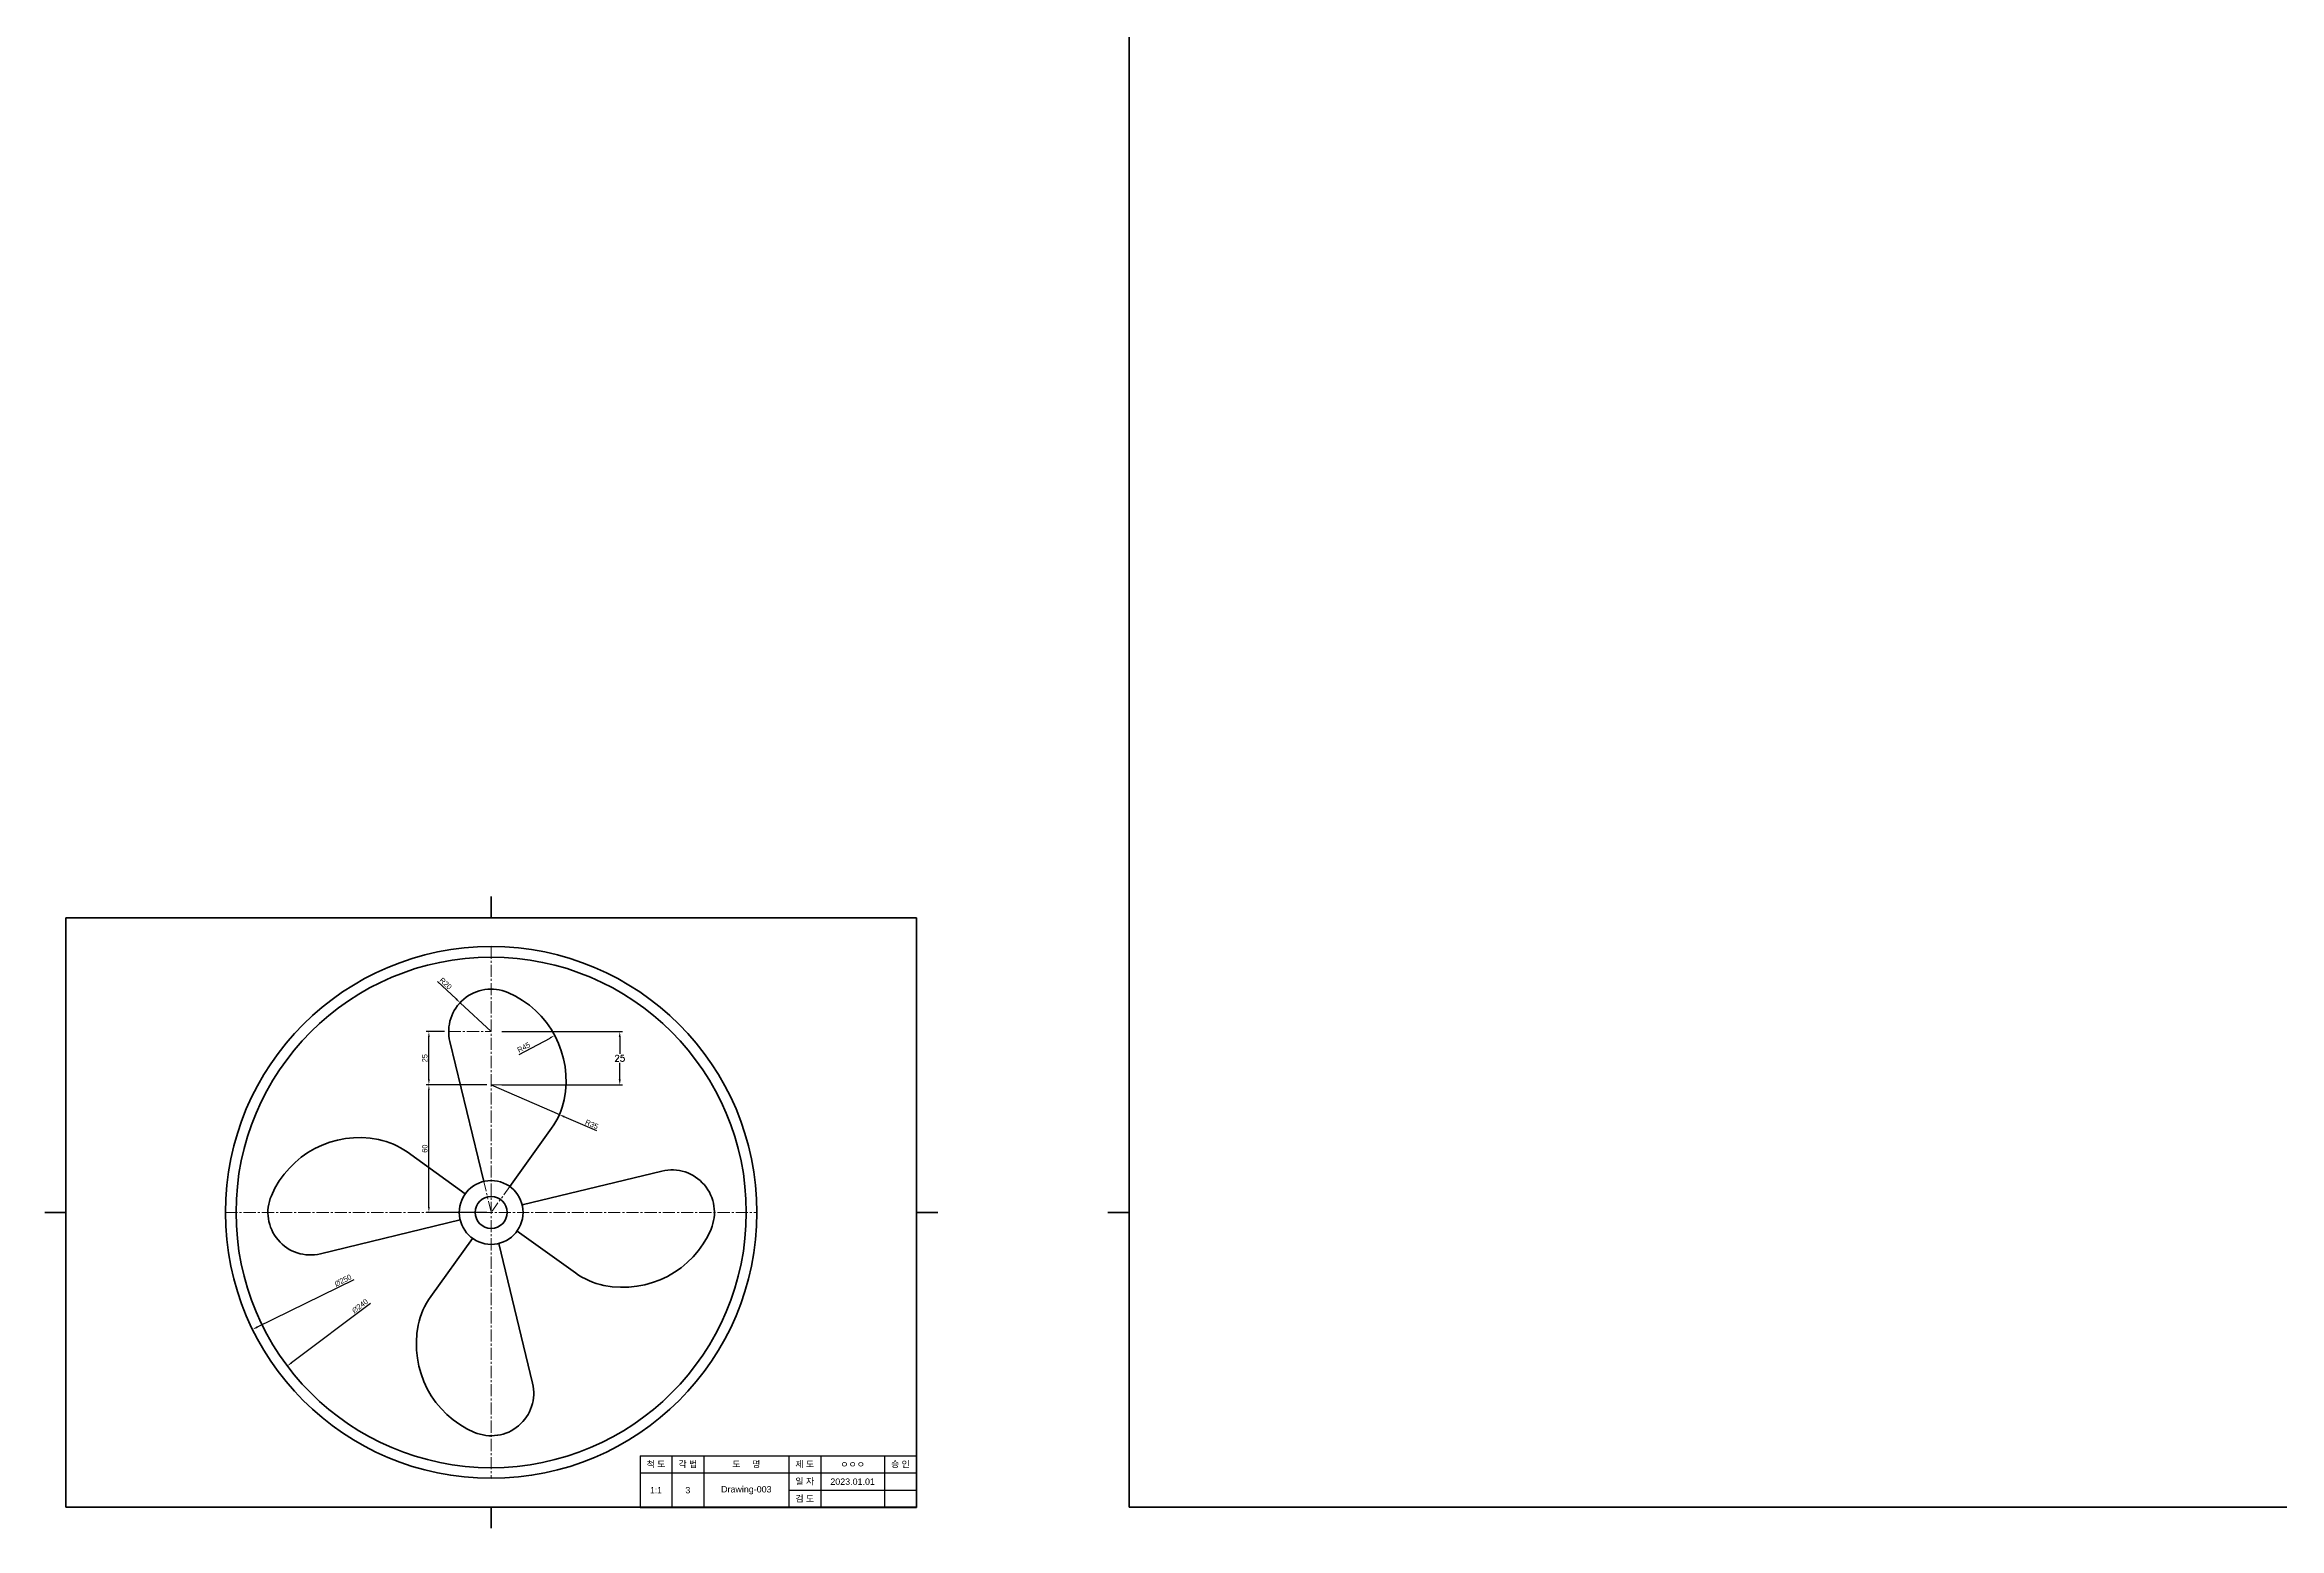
# Model space of a CAD drawing. Header units: millimetres. Extents: x 0 to 5010, y 0 to 6417.
# Drawn here: x 2500 to 3551, y 0 to 698 of the extents above; entities that cross this region are included whole.
import ezdxf

# ---------------------------------------------------------------- set-up
doc = ezdxf.new("R2010")
doc.units = ezdxf.units.MM
doc.header["$LTSCALE"] = 0.3
doc.linetypes.add('CENTER2', pattern=[28.575, 19.05, -3.175, 3.175, -3.175])
doc.linetypes.add('PHANTOM2', pattern=[31.75, 15.875, -3.175, 3.175, -3.175, 3.175, -3.175])
doc.layers.get('0').update_dxf_attribs({"color": 2})
doc.layers.get('Defpoints').update_dxf_attribs({"color": 6})
for name, color, linetype, lineweight, plot in [('1_윤곽선', 4, 'Continuous', 35, False), ('2_외형선', 7, 'Continuous', 35, False), ('4_중심선', 1, 'CENTER2', 18, False), ('5_가상선', 1, 'PHANTOM2', 18, False), ('6_가는실선', 3, 'Continuous', 18, False)]:
    doc.layers.add(name, color=color, linetype=linetype, lineweight=lineweight, plot=plot)
doc.styles.add('romans', font='romans.shx', dxfattribs={"height": 6, "bigfont": 'whgtxt.shx'})
doc.styles.get("Standard").update_dxf_attribs({"font": ''})
doc.styles.add('주석', font='arial.ttf')
doc.styles.get('Standard').set_extended_font_data('Gulim')
doc.dimstyles.new('ISO-25', dxfattribs={"dimtxt": 2.5, "dimasz": 2.5, "dimexe": 1.25, "dimexo": 0.625, "dimtad": 1, "dimtxsty": 'Standard', "dimcen": 2.5, "dimadec": 0, "dimazin": 0, "dimtfac": 1, "dimtmove": 0, "dimatfit": 3, "dimfxl": 1, "dimtfill": 1, "dimarcsym": 0})
doc.dimstyles.new('주석', dxfattribs={"dimscale": 0, "dimtxt": 3, "dimasz": 2.5, "dimexe": 1.25, "dimexo": 5, "dimgap": 0.6, "dimtad": 1, "dimtih": 1, "dimtoh": 1, "dimtxsty": 'romans', "dimcen": 2.5, "dimclrd": 3, "dimclre": 3, "dimclrt": 2, "dimadec": 0, "dimazin": 0, "dimtfac": 1, "dimtmove": 0, "dimatfit": 3, "dimfxl": 1, "dimtfill": 1, "dimarcsym": 0})

# ---------------------------------------------------------------- blocks, each defined once
blk = doc.blocks.new('*D196')
at = {"layer": '6_가는실선', "color": 0, "lineweight": -2, "transparency": 16777216}
blk.add_line((2723.2, 222.8), (2737.7, 230.5), dxfattribs=at)
at = {"layer": '6_가는실선', "color": 0, "transparency": 16777216}
blk.add_solid([(2737.5, 230.9), (2737.9, 230.2), (2739.9, 231.7)], dxfattribs=at)
at = {"layer": 'Defpoints', "color": 0, "transparency": 16777216}
for p in [(2739.9, 231.7), (2700.2, 210.5)]:
    blk.add_point(p, dxfattribs=at)
at = {"layer": '6_가는실선', "color": 0, "transparency": 16777216, "insert": (2725.3, 226.1), "char_height": 2.5, "attachment_point": 5, "rotation": 28.1468, "bg_fill": 3, "box_fill_scale": 1.1, "bg_fill_color": 256, "bg_fill_true_color": 13158600, "bg_fill_transparency": 0}
blk.add_mtext('R45', dxfattribs=at)
blk = doc.blocks.new('*D197')
at = {"layer": '6_가는실선', "color": 0, "lineweight": -2, "transparency": 16777216}
for p, q in [((2710, 208.5), (2742.1, 194.5)), ((2759.7, 186.8), (2744.4, 193.5))]:
    blk.add_line(p, q, dxfattribs=at)
at = {"layer": '6_가는실선', "color": 0, "transparency": 16777216}
blk.add_solid([(2744.5, 193.9), (2744.2, 193.1), (2742.1, 194.5)], dxfattribs=at)
at = {"layer": 'Defpoints', "color": 0, "transparency": 16777216}
for p in [(2710, 208.5), (2742.1, 194.5)]:
    blk.add_point(p, dxfattribs=at)
at = {"layer": '6_가는실선', "color": 0, "transparency": 16777216, "insert": (2757.3, 189.9), "char_height": 2.5, "attachment_point": 5, "rotation": 336.3849, "bg_fill": 3, "box_fill_scale": 1.1, "bg_fill_color": 256, "bg_fill_true_color": 13158600, "bg_fill_transparency": 0}
blk.add_mtext('R35', dxfattribs=at)
blk = doc.blocks.new('*D198')
at = {"layer": '6_가는실선', "color": 0, "lineweight": -2, "transparency": 16777216}
for p, q in [((2684.8, 257), (2693.6, 248.9)), ((2710, 233.5), (2695.4, 247.1))]:
    blk.add_line(p, q, dxfattribs=at)
at = {"layer": 'Defpoints', "color": 0, "transparency": 16777216}
for p in [(2695.4, 247.1), (2710, 233.5)]:
    blk.add_point(p, dxfattribs=at)
at = {"layer": '6_가는실선', "color": 0, "transparency": 16777216, "insert": (2688.6, 256.1), "char_height": 2.5, "attachment_point": 5, "rotation": 316.9727, "bg_fill": 3, "box_fill_scale": 1.1, "bg_fill_color": 256, "bg_fill_true_color": 13158600, "bg_fill_transparency": 0}
blk.add_mtext('R20', dxfattribs=at)
at = {"layer": '6_가는실선', "color": 0, "transparency": 16777216}
blk.add_solid([(2693.8, 249.2), (2693.3, 248.5), (2695.4, 247.1)], dxfattribs=at)
blk = doc.blocks.new('*D199')
at = {"layer": '6_가는실선', "color": 0, "lineweight": -2, "transparency": 16777216}
blk.add_line((2645.4, 116.8), (2600, 94.6), dxfattribs=at)
at = {"layer": '6_가는실선', "color": 0, "transparency": 16777216}
blk.add_solid([(2599.8, 95), (2600.2, 94.2), (2597.8, 93.5)], dxfattribs=at)
at = {"layer": 'Defpoints', "color": 0, "transparency": 16777216}
for p in [(2822.2, 203.5), (2597.8, 93.5)]:
    blk.add_point(p, dxfattribs=at)
at = {"layer": '6_가는실선', "color": 0, "transparency": 16777216, "insert": (2640.3, 116.5), "char_height": 2.5, "attachment_point": 5, "rotation": 26.1075, "bg_fill": 3, "box_fill_scale": 1.1, "bg_fill_color": 256, "bg_fill_true_color": 13158600, "bg_fill_transparency": 0}
blk.add_mtext('∅250', dxfattribs=at)
blk = doc.blocks.new('*D200')
at = {"layer": '6_가는실선', "color": 0, "lineweight": -2, "transparency": 16777216}
blk.add_line((2653.2, 105.7), (2616.1, 77.8), dxfattribs=at)
at = {"layer": '6_가는실선', "color": 0, "transparency": 16777216}
blk.add_solid([(2615.9, 78.2), (2616.4, 77.5), (2614.1, 76.3)], dxfattribs=at)
at = {"layer": 'Defpoints', "color": 0, "transparency": 16777216}
for p in [(2805.9, 220.7), (2614.1, 76.3)]:
    blk.add_point(p, dxfattribs=at)
at = {"layer": '6_가는실선', "color": 0, "transparency": 16777216, "insert": (2648.3, 104.5), "char_height": 2.5, "attachment_point": 5, "rotation": 36.9794, "bg_fill": 3, "box_fill_scale": 1.1, "bg_fill_color": 256, "bg_fill_true_color": 13158600, "bg_fill_transparency": 0}
blk.add_mtext('∅240', dxfattribs=at)
blk = doc.blocks.new('*D201')
at = {"layer": '6_가는실선', "color": 0, "lineweight": -2, "transparency": 16777216}
for p, q in [((2708, 208.5), (2679.4, 208.5)), ((2680.7, 151), (2680.7, 206)), ((2708, 148.5), (2679.4, 148.5))]:
    blk.add_line(p, q, dxfattribs=at)
at = {"layer": '6_가는실선', "color": 0, "transparency": 16777216}
for points in [[(2680.3, 206), (2681.1, 206), (2680.7, 208.5)], [(2680.3, 151), (2681.1, 151), (2680.7, 148.5)]]:
    blk.add_solid(points, dxfattribs=at)
at = {"layer": 'Defpoints', "color": 0, "transparency": 16777216}
for p in [(2680.7, 208.5), (2710, 208.5), (2710, 148.5)]:
    blk.add_point(p, dxfattribs=at)
at = {"layer": '6_가는실선', "color": 0, "transparency": 16777216, "insert": (2678.8, 178.5), "char_height": 2.5, "attachment_point": 5, "rotation": 90, "bg_fill": 3, "box_fill_scale": 1.1, "bg_fill_color": 256, "bg_fill_true_color": 13158600, "bg_fill_transparency": 0}
blk.add_mtext('60', dxfattribs=at)
blk = doc.blocks.new('*D202')
at = {"layer": '6_가는실선', "color": 0, "lineweight": -2, "transparency": 16777216}
for p, q in [((2688, 233.5), (2679.4, 233.5)), ((2680.7, 211), (2680.7, 231)), ((2708, 208.5), (2679.4, 208.5))]:
    blk.add_line(p, q, dxfattribs=at)
at = {"layer": '6_가는실선', "color": 0, "transparency": 16777216}
for points in [[(2680.3, 231), (2681.1, 231), (2680.7, 233.5)], [(2680.3, 211), (2681.1, 211), (2680.7, 208.5)]]:
    blk.add_solid(points, dxfattribs=at)
at = {"layer": 'Defpoints', "color": 0, "transparency": 16777216}
for p in [(2680.7, 233.5), (2690, 233.5), (2710, 208.5)]:
    blk.add_point(p, dxfattribs=at)
at = {"layer": '6_가는실선', "color": 0, "transparency": 16777216, "insert": (2678.8, 221), "char_height": 2.5, "attachment_point": 5, "rotation": 90, "bg_fill": 3, "box_fill_scale": 1.1, "bg_fill_color": 256, "bg_fill_true_color": 13158600, "bg_fill_transparency": 0}
blk.add_mtext('25', dxfattribs=at)
blk = doc.blocks.new('*T218')
at = {"layer": '1_윤곽선', "color": 7, "linetype": 'ByBlock', "lineweight": 25, "transparency": 16777216}
for p, q in [((0, 0), (130, 0)), ((0, 0), (0, -24.2)), ((130, 0), (130, -24.2)), ((0, -24.2), (130, -24.2))]:
    blk.add_line(p, q, dxfattribs=at)
at = {"layer": '1_윤곽선', "color": 3, "linetype": 'ByBlock', "lineweight": 25, "transparency": 16777216}
for p, q in [((15, 0), (15, -24.2)), ((30, 0), (30, -24.2)), ((70, 0), (70, -24.2)), ((85, 0), (85, -24.2)), ((115, 0), (115, -24.2)), ((0, -8), (130, -8)), ((70, -16.1), (130, -16.1))]:
    blk.add_line(p, q, dxfattribs=at)
at = {"layer": '1_윤곽선', "color": 2, "transparency": 16777216, "char_height": 3, "attachment_point": 5, "style": '주석'}
for s, insert, width in [('{\\fGulim|b0|i0|c129|p50;척 도}', (7.5, -4), 12), ('{\\fGulim|b0|i0|c129|p50;각 법}', (22.5, -4), 12), ('{\\fGulim|b0|i0|c129|p50;도     명}', (50, -4), 37), ('{\\fGulim|b0|i0|c129|p50;제 도}', (77.5, -4), 12), ('{\\fGulim|b0|i0|c129|p50;일 자}', (77.5, -12.1), 12), ('2023.01.01', (100, -12.1), 27), ('{\\fGulim|b0|i0|c129|p50;ㅇㅇㅇ}', (100, -4), 27), ('{\\fGulim|b0|i0|c129|p50;승 인}', (122.5, -4), 12), ('{\\fGulim|b0|i0|c129|p50;1:1', (7.5, -16.1), 12), ('3', (22.5, -16.1), 12), ('Drawing-003', (50, -16.1), 37), ('{\\fGulim|b0|i0|c129|p50;검 도}', (77.5, -20.2), 12)]:
    blk.add_mtext(s, dxfattribs=dict(at, insert=insert, width=width))
blk = doc.blocks.new('*D265')
at = {"layer": '1_윤곽선', "color": 3, "lineweight": -2, "transparency": 16777216}
for p, q in [((2715, 233.5), (2771.7, 233.5)), ((2770.5, 231), (2770.5, 223.1)), ((2770.5, 211), (2770.5, 218.9)), ((2715, 208.5), (2771.7, 208.5))]:
    blk.add_line(p, q, dxfattribs=at)
at = {"layer": '1_윤곽선', "color": 3, "transparency": 16777216}
for points in [[(2770, 231), (2770.9, 231), (2770.5, 233.5)], [(2770, 211), (2770.9, 211), (2770.5, 208.5)]]:
    blk.add_solid(points, dxfattribs=at)
at = {"layer": 'Defpoints', "color": 0, "transparency": 16777216}
for p in [(2710, 233.5), (2710, 208.5), (2770.5, 208.5)]:
    blk.add_point(p, dxfattribs=at)
at = {"layer": '1_윤곽선', "color": 2, "transparency": 16777216, "insert": (2770.5, 221), "char_height": 3, "attachment_point": 5, "style": 'romans', "bg_fill": 3, "box_fill_scale": 1.1, "bg_fill_color": 256, "bg_fill_true_color": 13158600, "bg_fill_transparency": 0}
blk.add_mtext('25', dxfattribs=at)

msp = doc.modelspace()

# ---------------------------------------------------------------- linework, layer by layer
at = {"layer": '1_윤곽선'}
for p, q in [((2710, 297), (2710, 287)), ((2510, 148.5), (2500, 148.5)), ((2920, 148.5), (2910, 148.5)), ((3010, 148.5), (3000, 148.5)), ((2710, 10), (2710, 0))]:
    msp.add_line(p, q, dxfattribs=at)
for points in [[(3010, 10), (5010, 10), (5010, 1395), (3010, 1395)], [(2510, 10), (2910, 10), (2910, 287), (2510, 287)]]:
    msp.add_lwpolyline(points, close=True, dxfattribs=at)
at = {"layer": '2_외형선'}
for p, q in [((2690.562, 228.794), (2706.471, 163.079)), ((2738.428, 188.083), (2718.75, 160.683))]:
    msp.add_line(p, q, dxfattribs=at)
for radius in [125, 120, 15, 7.5]:
    msp.add_circle((2710, 148.5), radius, dxfattribs=at)
for centre, radius, start, end in [((2710, 233.5), 20, 66.926082, 193.608961), ((2700.202, 210.5), 45, 348.463041, 66.926082), ((2710, 208.5), 35, 324.314665, 348.463041), ((2710, 63.5), 20, 246.926082, 13.608961)]:
    msp.add_arc(centre, radius, start, end, dxfattribs=at)
at = {"layer": '4_중심선'}
for p, q in [((2710, 273.5), (2710, 23.5)), ((2690, 233.5), (2710, 233.5)), ((2710, 208.5), (2745.158, 208.5)), ((2585, 148.5), (2835, 148.5))]:
    msp.add_line(p, q, dxfattribs=at)
at = {"layer": '5_가상선'}
for p in [(2706.471, 163.079), (2718.75, 160.683)]:
    msp.add_line(p, (2710, 148.5), dxfattribs=at)

# ---------------------------------------------------------------- block references
msp.add_blockref('*T218', (2780, 34))

# ---------------------------------------------------------------- next in the draw order: dimensions: what is measured, and where the dimension line sits
at = {"layer": '6_가는실선'}
dim = msp.add_radius_dim(center=(2700.202, 210.5), mpoint=(2739.88, 231.728), dimstyle='ISO-25', dxfattribs=at)
dim.commit()
dim.dimension.update_dxf_attribs({"geometry": '*D196', "text_midpoint": (2726.227, 224.423), "dimtype": 164})

# ---------------------------------------------------------------- next in the draw order: dimensions: what is measured, and where the dimension line sits
for center, mpoint, picture, middle in [((2710, 233.5), (2695.379, 247.147), '*D198', (2687.303, 254.685)), ((2710, 208.5), (2742.069, 194.479), '*D197', (2756.492, 188.174))]:
    dim = msp.add_radius_dim(center=center, mpoint=mpoint, dimstyle='ISO-25', dxfattribs=at)
    dim.commit()
    dim.dimension.update_dxf_attribs({"geometry": picture, "text_midpoint": middle, "dimtype": 164})

# ---------------------------------------------------------------- next in the draw order: dimensions: what is measured, and where the dimension line sits
dim = msp.add_diameter_dim_2p(p1=(2822.246, 203.507), p2=(2597.754, 93.493), dimstyle='ISO-25', dxfattribs=at)
dim.commit()
dim.dimension.update_dxf_attribs({"geometry": '*D199', "text_midpoint": (2641.154, 114.762), "dimtype": 163})

# ---------------------------------------------------------------- next in the draw order: dimensions: what is measured, and where the dimension line sits
dim = msp.add_diameter_dim_2p(p1=(2805.862, 220.683), p2=(2614.138, 76.317), dimstyle='ISO-25', dxfattribs=at)
dim.commit()
dim.dimension.update_dxf_attribs({"geometry": '*D200', "text_midpoint": (2649.442, 102.9), "dimtype": 163})

# ---------------------------------------------------------------- next in the draw order: linework, layer by layer
at = {"layer": '2_외형선'}
for p, q in [((2790.294, 167.938), (2724.579, 152.029)), ((2749.583, 120.072), (2722.183, 139.75)), ((2681.572, 108.917), (2701.25, 136.317)), ((2729.438, 68.206), (2713.529, 133.921))]:
    msp.add_line(p, q, dxfattribs=at)
for centre, radius, start, end in [((2648, 138.702), 45, 78.463041, 156.926082), ((2650, 148.5), 35, 54.314665, 78.463041), ((2795, 148.5), 20, 336.926082, 103.608961), ((2625, 148.5), 20, 156.926082, 283.608961), ((2772, 158.298), 45, 258.463041, 336.926082), ((2770, 148.5), 35, 234.314665, 258.463041), ((2710, 88.5), 35, 144.314665, 168.463041), ((2719.798, 86.5), 45, 168.463041, 246.926082)]:
    msp.add_arc(centre, radius, start, end, dxfattribs=at)

# ---------------------------------------------------------------- next in the draw order: dimensions: what is measured, and where the dimension line sits
at = {"layer": '6_가는실선'}
dim = msp.add_linear_dim(base=(2680.674, 208.5), p1=(2710, 148.5), p2=(2710, 208.5), angle=90, dimstyle='ISO-25', override={"dimexo": 2}, dxfattribs=at)
dim.commit()
dim.dimension.update_dxf_attribs({"geometry": '*D201', "text_midpoint": (2678.767, 178.5)})

# ---------------------------------------------------------------- next in the draw order: linework, layer by layer
at = {"layer": '2_외형선'}
for p, q in [((2670.417, 176.928), (2697.817, 157.25)), ((2629.706, 129.062), (2695.421, 144.971))]:
    msp.add_line(p, q, dxfattribs=at)

# ---------------------------------------------------------------- next in the draw order: dimensions: what is measured, and where the dimension line sits
at = {"layer": '6_가는실선'}
dim = msp.add_linear_dim(base=(2680.674, 233.5), p1=(2710, 208.5), p2=(2690, 233.5), angle=90, dimstyle='ISO-25', override={"dimexo": 2}, dxfattribs=at)
dim.commit()
dim.dimension.update_dxf_attribs({"geometry": '*D202', "text_midpoint": (2678.767, 221)})

# ---------------------------------------------------------------- next in the draw order: dimensions: what is measured, and where the dimension line sits
at = {"layer": '1_윤곽선'}
dim = msp.add_linear_dim(base=(2770.46, 208.5), p1=(2710, 233.5), p2=(2710, 208.5), angle=90, dimstyle='주석', dxfattribs=at)
dim.commit()
dim.dimension.update_dxf_attribs({"geometry": '*D265', "text_midpoint": (2770.46, 221)})

doc.saveas('drawing.dxf')
